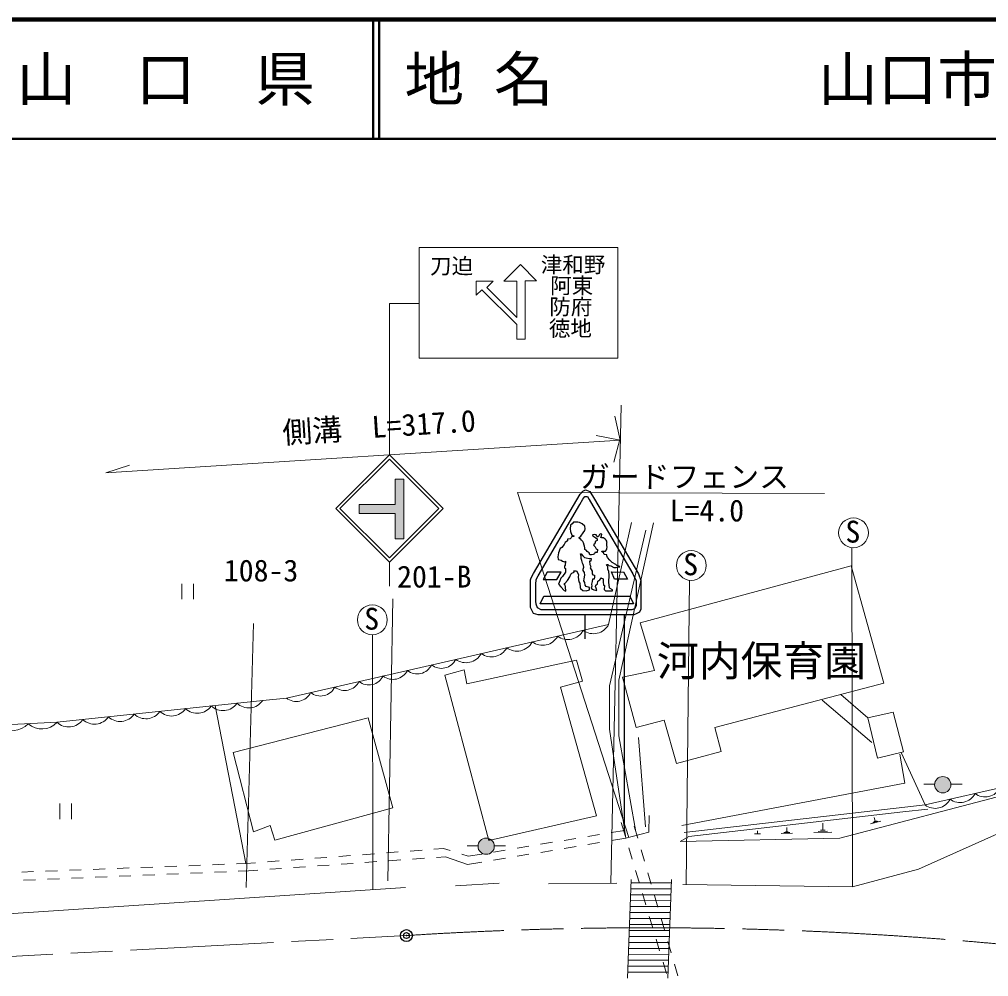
# Model space of a CAD drawing. Units: millimetres, scale not verified. Extents: x 40000 to 680000, y 20000 to 380000.
# Drawn here: x 338120 to 419324, y 299780 to 380000 of the extents above; entities that cross this region are included whole.
import ezdxf
from ezdxf.enums import TextEntityAlignment as Align

# ---------------------------------------------------------------- set-up
doc = ezdxf.new("R2010")
doc.units = ezdxf.units.MM
doc.header["$LTSCALE"] = 1000
doc.header["$PDMODE"] = 32
doc.header["$PDSIZE"] = 500
doc.linetypes.add('CHAIN', pattern=[18.5, 12, -1.5, 3.5, -1.5])
for name, color, linetype, lineweight in [('M-BGD', 7, 'Continuous', 13), ('M-BMK', 2, 'CHAIN', 13), ('M-BMK-SRVR', 3, 'Continuous', 25), ('M-STR-HTXT', 7, 'Continuous', 13), ('M-STR-STRC', 7, 'Continuous', 13), ('M-TTL', 2, 'Continuous', 140), ('M-TTL-LINE', 7, 'Continuous', 50)]:
    doc.layers.add(name, color=color, linetype=linetype, lineweight=lineweight)
doc.layers.add('M-TTL-TXT', color=7, linetype='Continuous')
doc.styles.add('ＭＳ ゴシック', font='')
doc.styles.add('ＭＳ 明朝', font='')
doc.styles.get('ＭＳ ゴシック').set_extended_font_data('MS Gothic')
doc.styles.get('ＭＳ 明朝').set_extended_font_data('MS Mincho')

msp = doc.modelspace()

# ---------------------------------------------------------------- hatches: boundary and pattern name
at = {"layer": 'M-BGD'}
for points in [[(416168, 315860, 0.97359), (414803, 315897, 0.01338), (414802, 315860, 0.41421), (415485, 315177, 0.41421)], [(377911, 310712, 0.21687), (377677, 311227), (377445, 311174), (377392, 311375, 0.47055), (376546, 310749, 0.01338), (376545, 310712, 0.41421), (377228, 310029, 0.41421)], [(377677, 311227, 0.1192), (377392, 311375), (377445, 311174)]]:
    msp.add_hatch(color=256, dxfattribs=at).paths.add_polyline_path(points)
at = {"layer": 'M-STR-STRC'}
msp.add_hatch(color=256, dxfattribs=at).paths.add_polyline_path([(370341, 341468), (369591, 341468), (369591, 339343), (366591, 339343), (366591, 338593), (369591, 338593), (369591, 336468), (370341, 336468)])

# ---------------------------------------------------------------- linework, layer by layer
at = {"layer": 'M-BGD'}
for p, q in [((387489, 329284), (389394, 337837)), ((390610, 337189), (387570, 324136)), ((388340, 324622), (391258, 337797)), ((407869, 335734), (407925, 307316)), ((390117, 329438), (407809, 334195)), ((407809, 334195), (410547, 324376)), ((393990, 307495), (394274, 332998)), ((351736, 332701), (351736, 331401)), ((352711, 331401), (352711, 332701)), ((374679, 326365), (387489, 329284)), ((391324, 325439), (390117, 329438)), ((367717, 328430), (367738, 307075)), ((360491, 323122), (374679, 326365)), ((375621, 324308), (384783, 326294)), ((384783, 326294), (385310, 324551)), ((373757, 325038), (375378, 325484)), ((377445, 311174), (373757, 325038)), ((375378, 325484), (375621, 324308)), ((388639, 324862), (391324, 325439)), ((389806, 320646), (388639, 324862)), ((385310, 324551), (383445, 324024)), ((383445, 324024), (386485, 313241)), ((387570, 324136), (387570, 320528)), ((388340, 319960), (388340, 324622)), ((410547, 324376), (396377, 320664)), ((406933, 323429), (409205, 321479)), ((341276, 321095), (358505, 322920)), ((354511, 322497), (357086, 309259)), ((358505, 322920), (360491, 323122)), ((409547, 319390), (405372, 322957)), ((409205, 321479), (411313, 321948)), ((411313, 321948), (412196, 318615)), ((334020, 320731), (341276, 321095)), ((356042, 318552), (367352, 321470)), ((367352, 321470), (369419, 313931)), ((392135, 321259), (389806, 320646)), ((393188, 317637), (392135, 321259)), ((410016, 318074), (409205, 321479)), ((387570, 320528), (388936, 311375)), ((389779, 311916), (388340, 319960)), ((396377, 320664), (396918, 318637)), ((389995, 319808), (390590, 312323)), ((357745, 311904), (356042, 318552)), ((396918, 318637), (393188, 317637)), ((412196, 318615), (410016, 318074)), ((412304, 315984), (411899, 318417)), ((413997, 314165), (411996, 318565)), ((393616, 312458), (412304, 315984)), ((413889, 315896), (414803, 315897)), ((413997, 314165), (422389, 316090)), ((416183, 315896), (417096, 315897)), ((406863, 311387), (421862, 315333)), ((341520, 314277), (341520, 312977)), ((342495, 312977), (342495, 314277)), ((369419, 313931), (359528, 311215)), ((393822, 311850), (413997, 314165)), ((394203, 311531), (412133, 313603)), ((412133, 313603), (414241, 313819)), ((386485, 313241), (377445, 311174)), ((388888, 311534), (388543, 312684)), ((390860, 311890), (390887, 313295)), ((410288, 312805), (409416, 312576)), ((410055, 312802), (409619, 312688)), ((409932, 312828), (409714, 312771)), ((409823, 312800), (409737, 313127)), ((413458, 308775), (422640, 312910)), ((359123, 312431), (357745, 311904)), ((359528, 311215), (359123, 312431)), ((387711, 311852), (388837, 312039)), ((388936, 311375), (390860, 311890)), ((389937, 311373), (389638, 312401)), ((399956, 311743), (399951, 311995)), ((402656, 311864), (402175, 311853)), ((402534, 311921), (402294, 311916)), ((402414, 311918), (402406, 312279)), ((406202, 311883), (404678, 311849)), ((405819, 311969), (405057, 311952)), ((405626, 312060), (405245, 312052)), ((405436, 312056), (405423, 312627)), ((381791, 310871), (382778, 311035)), ((383764, 311198), (384751, 311362)), ((385738, 311525), (386724, 311689)), ((385747, 310848), (386733, 311011)), ((387720, 311174), (388936, 311375)), ((393483, 311099), (394203, 311531)), ((393483, 311099), (406863, 311387)), ((400208, 311749), (399704, 311738)), ((402898, 311809), (401936, 311788)), ((368866, 310152), (369863, 310227)), ((370860, 310303), (371857, 310378)), ((372854, 310454), (373665, 310515)), ((373665, 310515), (374222, 310341)), ((375633, 310748), (376546, 310749)), ((377845, 310217), (378832, 310381)), ((377926, 310748), (378840, 310749)), ((379818, 310544), (380805, 310708)), ((381800, 310195), (382787, 310358)), ((383774, 310521), (384760, 310684)), ((389462, 309618), (389175, 310576)), ((390495, 309453), (390216, 310413)), ((358894, 309396), (359891, 309471)), ((360888, 309547), (361886, 309622)), ((362883, 309698), (363880, 309774)), ((364877, 309849), (365874, 309925)), ((366871, 310000), (367868, 310076)), ((367074, 309345), (368072, 309416)), ((369069, 309487), (370067, 309558)), ((371064, 309629), (372062, 309700)), ((373059, 309771), (373828, 309826)), ((373828, 309826), (375652, 309178)), ((375176, 310041), (375733, 309867)), ((375733, 309867), (376859, 310053)), ((377854, 309542), (378841, 309705)), ((379827, 309868), (380814, 310032)), ((338314, 308542), (339313, 308580)), ((340312, 308618), (341312, 308657)), ((342311, 308695), (343310, 308733)), ((344310, 308771), (345309, 308809)), ((346308, 308847), (347307, 308885)), ((348307, 308924), (349306, 308962)), ((350305, 309000), (351304, 309038)), ((352304, 309076), (353303, 309114)), ((354302, 309152), (355302, 309191)), ((356301, 309229), (357086, 309259)), ((356461, 308614), (357329, 308651)), ((357086, 309259), (357897, 309320)), ((357329, 308651), (358097, 308705)), ((359095, 308776), (360092, 308848)), ((361090, 308919), (362087, 308990)), ((363085, 309061), (364082, 309132)), ((365080, 309203), (366077, 309274)), ((375652, 309178), (376867, 309379)), ((390036, 307702), (389749, 308660)), ((407925, 307316), (413458, 308775)), ((338477, 307850), (339476, 307892)), ((340475, 307935), (341474, 307977)), ((342473, 308019), (343473, 308062)), ((344472, 308104), (345471, 308147)), ((346470, 308189), (347469, 308232)), ((348468, 308274), (349467, 308317)), ((350466, 308359), (351465, 308401)), ((352464, 308444), (353464, 308486)), ((354463, 308529), (355462, 308571)), ((389065, 299650), (389369, 307921)), ((391054, 307532), (390775, 308492)), ((392448, 299650), (392752, 307921)), ((331857, 304701), (370469, 307255)), ((374665, 307377), (378313, 307620)), ((382448, 307559), (388163, 307620)), ((389341, 307145), (392724, 307145)), ((389359, 307644), (392742, 307645)), ((393697, 307498), (407925, 307316)), ((389304, 306145), (392687, 306146)), ((389322, 306645), (392706, 306645)), ((390610, 305786), (390323, 306744)), ((391612, 305612), (391333, 306572)), ((389286, 305646), (392669, 305646)), ((389249, 304646), (392632, 304647)), ((389267, 305146), (392651, 305146)), ((391184, 303870), (390897, 304828)), ((392171, 303691), (391892, 304652)), ((389231, 304147), (392614, 304147)), ((389194, 303147), (392577, 303148)), ((389212, 303647), (392595, 303647)), ((391758, 301955), (391471, 302912)), ((389157, 302148), (392540, 302148)), ((389175, 302648), (392559, 302648)), ((392730, 301771), (392450, 302731)), ((389139, 301648), (392522, 301649)), ((389102, 300649), (392485, 300649)), ((389120, 301149), (392504, 301149)), ((392332, 300039), (392045, 300997)), ((393288, 299850), (393009, 300811)), ((389084, 300149), (392467, 300150))]:
    msp.add_line(p, q, dxfattribs=at)
for centre, radius in [((408005, 336976), 1250), ((394415, 334240), 1250), ((367691, 329679), 1250), ((415485, 315860), 683), ((377228, 310712), 683)]:
    msp.add_circle(centre, radius, dxfattribs=at)
for centre, radius, start, end in [((386210, 329966), 1449, 233.74409, 331.92713), ((381940, 328993), 1449, 233.74409, 331.92713), ((384075, 329479), 1449, 233.74409, 331.92713), ((377671, 328020), 1449, 233.74409, 331.92713), ((379805, 328506), 1449, 233.74409, 331.92713), ((375536, 327533), 1449, 233.74409, 331.92713), ((371453, 326480), 1331, 231.50245, 334.24756), ((373480, 326943), 1331, 231.50245, 334.24756), ((367400, 325554), 1331, 231.50245, 334.24756), ((369427, 326017), 1331, 231.50245, 334.24756), ((363346, 324627), 1331, 231.50245, 334.24756), ((365373, 325090), 1331, 231.50245, 334.24756), ((361319, 324164), 1331, 231.50245, 334.24756), ((353024, 323267), 1422, 226.47162, 325.61656), ((355177, 323495), 1422, 226.47162, 325.61656), ((357331, 323723), 1422, 226.47162, 325.61656), ((346563, 322583), 1422, 226.47162, 325.61656), ((348717, 322811), 1422, 226.47162, 325.61656), ((350870, 323039), 1422, 226.47162, 325.61656), ((337587, 322128), 1716, 228.00469, 317.75205), ((340006, 322249), 1716, 228.00469, 317.75205), ((342256, 322127), 1422, 226.47162, 325.61656), ((344410, 322355), 1422, 226.47162, 325.61656), ((416941, 315772), 1408, 233.07735, 332.7606), ((419039, 316253), 1408, 233.07735, 332.7606), ((414843, 315290), 1408, 233.07735, 332.7606)]:
    msp.add_arc(centre, radius, start, end, dxfattribs=at)
at = {"layer": 'M-BMK'}
msp.add_line((328953, 301019), (370547, 303221), dxfattribs=at)
msp.add_arc((390872, -12465), 316340, 75.45119, 93.68372, dxfattribs=at)
at = {"layer": 'M-BMK-SRVR'}
msp.add_circle((370547, 303221), 500, dxfattribs=at)
msp.add_point((370547, 303221), dxfattribs=at)
at = {"layer": 'M-STR-HTXT'}
for p, q in [((388527, 347668), (387678, 307615)), ((388465, 344749), (388007, 346760)), ((388465, 344749), (386437, 345122)), ((345370, 342013), (388465, 344749)), ((388468, 344892), (387925, 342903)), ((388465, 344749), (388468, 344892)), ((345370, 342013), (347334, 342639)), ((389183, 311441), (379841, 340361)), ((379841, 340361), (405582, 340280)), ((368988, 307800), (369413, 331453)), ((357739, 329386), (357131, 307253)), ((387678, 307615), (387686, 308023))]:
    msp.add_line(p, q, dxfattribs=at)
at = {"layer": 'M-STR-STRC'}
for p, q in [((371602, 360872), (388263, 360872)), ((371602, 351610), (371602, 360872)), ((388263, 360872), (388263, 351610)), ((380100, 359457), (378716, 358073)), ((381457, 358100), (380100, 359457)), ((377811, 358073), (376400, 358073)), ((376400, 358073), (376400, 356876)), ((376400, 356876), (376868, 357343)), ((376868, 357343), (379785, 354425)), ((377279, 357541), (377811, 358073)), ((379807, 355012), (377279, 357541)), ((378716, 358073), (379807, 358073)), ((379807, 358073), (379807, 355012)), ((380499, 353203), (380499, 358100)), ((380499, 358100), (381457, 358100)), ((369120, 343511), (369120, 356198)), ((369120, 356198), (371602, 356198)), ((379785, 354425), (379785, 353210)), ((379785, 353210), (380499, 353210)), ((388263, 351610), (371602, 351610)), ((364620, 339011), (369120, 343511)), ((373620, 339011), (369120, 343511)), ((364973, 339011), (369120, 343158)), ((373266, 339011), (369120, 343158)), ((364620, 339011), (369120, 334510)), ((364973, 339011), (369120, 334864)), ((369120, 334864), (373266, 339011)), ((369120, 334511), (373620, 339011)), ((369120, 334510), (369120, 332510))]:
    msp.add_line(p, q, dxfattribs=at)
at = {"layer": 'M-STR-STRC', "lineweight": 25}
for p, q in [((385500, 330106), (385500, 328092)), ((388817, 312172), (388817, 330102))]:
    msp.add_line(p, q, dxfattribs=at)
at = {"layer": 'M-STR-STRC'}
msp.add_lwpolyline([(370341, 341468), (369591, 341468), (369591, 339343), (366591, 339343), (366591, 338593), (369591, 338593), (369591, 336468), (370341, 336468)], close=True, dxfattribs=at)
at = {"layer": 'M-STR-STRC', "lineweight": 25}
for points in [[(385624, 340548), (385909, 340441), (386298, 339796), (389983, 333523), (390193, 332974), (390193, 330570), (390086, 330328), (389804, 330180), (389589, 330100), (381571, 330113), (381181, 330207), (381034, 330543), (380953, 330704), (380953, 333041), (380993, 333202), (381181, 333565), (385094, 340208), (385322, 340476), (385560, 340562)], [(385706, 340015), (385847, 339778), (386356, 338887), (389518, 333526), (389790, 332948), (389792, 330861), (389668, 330613), (389431, 330528), (389093, 330520), (381847, 330528), (381534, 330687), (381403, 330981), (381397, 331251), (381399, 332633), (381419, 333071), (381571, 333381), (385082, 339359), (385329, 339801), (385508, 340015)], [(385016, 336583), (385155, 336697), (385346, 336964), (385485, 337154), (385510, 337306), (385485, 337522), (385269, 337737), (385041, 337826), (384914, 337877), (384762, 337877), (384547, 337864), (384432, 337712), (384280, 337623), (384255, 337306), (384306, 337078), (384394, 336786), (384559, 336723), (384585, 336659), (384416, 336659), (384337, 336547), (384253, 336456), (384033, 336428), (384050, 336287), (383841, 336169), (383774, 335989), (383565, 335735), (383430, 335656), (383283, 335284), (383238, 334969), (383255, 334737), (383503, 334681), (383616, 334591), (383785, 334546), (383864, 334597), (383853, 334230), (383783, 334199), (383788, 334036), (383867, 333991), (383862, 333664), (383619, 333314), (383490, 333185), (383400, 332937), (383298, 332672), (383478, 332441), (383772, 332136), (383907, 332080), (383884, 332435), (383839, 332587), (383755, 332638), (383811, 332728), (384042, 332987), (384239, 333297), (384330, 333506), (384408, 333585), (384589, 333664), (384578, 333788), (384797, 333799), (384955, 333478), (384949, 333247), (384978, 332858), (385085, 332751), (385096, 332401), (385130, 332294), (385338, 332131), (385598, 332114), (385891, 332198), (385896, 332379), (385603, 332480), (385530, 332599), (385507, 332818), (385423, 332948), (385445, 333128), (385485, 333421), (385468, 333647), (385400, 333737), (385344, 333827), (385350, 333923), (385406, 334092), (385395, 334227), (385357, 334306), (385308, 334419), (385233, 334659), (385174, 334812), (385182, 335023), (385132, 335201), (385174, 335218), (385328, 335041), (385463, 334900), (385610, 334867), (385852, 334810), (386016, 334822), (385999, 334602), (385897, 334590), (385920, 334331), (385993, 334162), (385948, 334027), (386038, 333897), (386117, 333768), (386106, 333542), (386157, 333463), (386303, 333424), (386297, 333288), (386264, 333102), (386134, 333091), (386100, 332894), (386044, 332669), (386089, 332494), (386021, 332336), (386123, 332263), (386247, 332206), (386506, 332139), (386455, 332330), (386393, 332477), (386405, 332590), (386557, 332691), (386574, 332911), (386754, 333024), (386827, 333131), (386833, 333198), (387036, 333119), (387025, 332877), (387053, 332584), (387137, 332556), (387126, 332223), (387239, 332099), (387819, 332105), (387819, 332184), (387616, 332319), (387549, 332370), (387509, 332849), (387526, 333429), (387504, 333739), (387413, 333937), (387425, 334117), (387363, 334230), (387312, 334326), (387430, 334326), (387492, 334224), (387678, 334196), (387932, 334055), (388124, 334055), (388428, 334123), (388338, 334185), (388191, 334202), (388079, 334326), (387780, 334472), (387588, 334681), (387397, 334900), (387351, 335036), (387335, 335137), (387126, 335160), (387064, 335318), (386934, 335346), (386923, 335425), (387233, 335442), (387321, 335539), (387340, 335637), (387366, 335787), (387333, 335862), (387333, 336039), (387325, 336152), (387370, 336216), (387269, 336370), (387186, 336437), (387051, 336539), (386916, 336565), (386848, 336588), (386878, 336723), (386927, 336847), (386833, 336884), (386716, 336824), (386649, 336663), (386551, 336599), (386495, 336708), (386431, 336813), (386284, 336836), (386134, 336817), (386160, 336715), (386412, 336557), (386525, 336467), (386521, 336332), (386359, 336234), (386352, 336140), (386288, 336009), (386228, 336001), (386251, 335911), (386367, 335802), (386431, 335644), (386544, 335569), (386529, 335336), (386337, 335318), (386307, 335224), (386202, 335167), (386044, 335122), (385909, 335130), (385860, 335284), (385694, 335396), (385619, 335505), (385507, 335577), (385507, 335716), (385473, 335847), (385450, 335941), (385390, 336133), (385322, 336249), (385213, 336355), (385142, 336456), (385089, 336464), (385029, 336531)], [(382348, 333672), (381993, 333051), (383159, 333051), (383515, 333672)], [(388067, 333687), (388737, 333696), (389064, 333083), (387988, 333078), (387740, 333698)], [(382632, 331653), (389274, 331653), (389579, 331032), (381742, 331032), (382059, 331653)]]:
    msp.add_lwpolyline(points, close=True, dxfattribs=at)
at = {"layer": 'M-TTL'}
msp.add_line((680000, 380000), (40000, 380000), dxfattribs=at)
at = {"layer": 'M-TTL-LINE'}
for p, q in [((367750, 380000), (367750, 370000)), ((368250, 380000), (368250, 370000)), ((40000, 370000), (680000, 370000))]:
    msp.add_line(p, q, dxfattribs=at)

# ---------------------------------------------------------------- texts
at = {"layer": 'M-BGD', "style": 'ＭＳ ゴシック'}
for s, height, p in [('S', 1833, (407326, 335603)), ('S', 1833, (393736, 332866)), ('S', 1833, (367012, 328306)), ('河内保育園', 2566, (391546, 324194))]:
    msp.add_text(s, height=height, dxfattribs=at).set_placement(p, align=Align.BOTTOM_LEFT)
at = {"layer": 'M-STR-HTXT', "style": 'ＭＳ ゴシック'}
msp.add_text('側溝\u3000L=317.0', height=1833, rotation=3.633, dxfattribs=at).set_placement((360247, 343897), align=Align.BOTTOM_LEFT)
for s, p in [('ガードフェンス', (385094, 340208)), ('L=4.0', (392602, 337376)), ('108-3', (355252, 332349))]:
    msp.add_text(s, height=1833, dxfattribs=at).set_placement(p, align=Align.BOTTOM_LEFT)
at = {"layer": 'M-STR-STRC'}
for s, height, style, p in [('刀迫', 1320, 'ＭＳ 明朝', (372524, 358281)), ('津和野', 1320, 'ＭＳ 明朝', (381808, 358388)), ('阿東', 1320, 'ＭＳ 明朝', (382593, 356636)), ('防府', 1320, 'ＭＳ 明朝', (382522, 354862)), ('徳地', 1320, 'ＭＳ 明朝', (382486, 353052)), ('201-B', 1833, 'ＭＳ ゴシック', (369764, 331838))]:
    msp.add_text(s, height=height, dxfattribs=dict(at, style=style)).set_placement(p, align=Align.BOTTOM_LEFT)
at = {"layer": 'M-TTL-TXT', "style": 'ＭＳ ゴシック'}
msp.add_text('山\u3000口\u3000県', height=3666, dxfattribs=at).set_placement((350375, 375000), align=Align.MIDDLE_CENTER)
for s, p in [('地 名', (370380, 375000)), ('山口市徳地柚木', (405024, 375000))]:
    msp.add_text(s, height=3666, dxfattribs=at).set_placement(p, align=Align.MIDDLE_LEFT)

doc.saveas('drawing.dxf')
